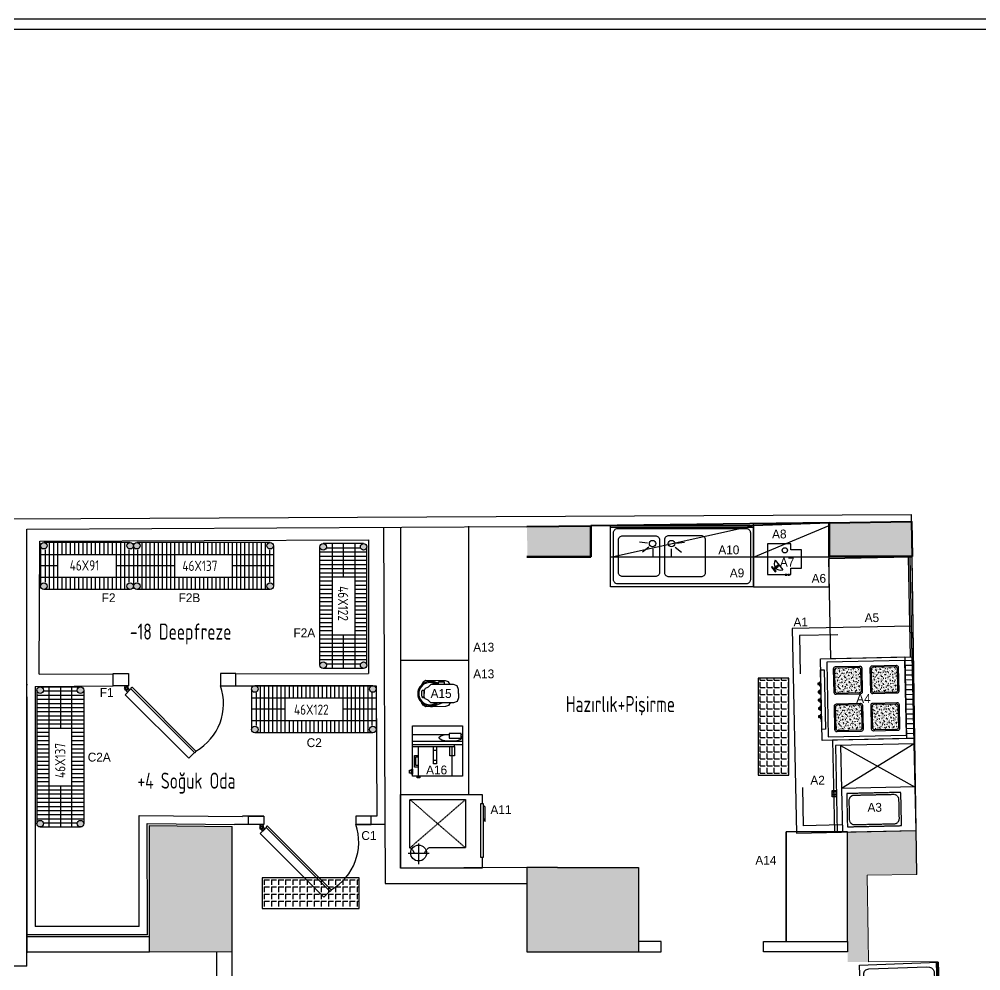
# Model space of a CAD drawing. Header units: millimetres. Extents: x 8884 to 18446, y 10737 to 16556.
# Drawn here: x 9659 to 10600, y 11651 to 12582 of the extents above; entities that cross this region are included whole.
import ezdxf

# ---------------------------------------------------------------- set-up
doc = ezdxf.new("R2010")
doc.units = ezdxf.units.MM
doc.linetypes.add('DASHED', pattern=[0.75, 0.5, -0.25])
doc.linetypes.add('DUZ', pattern=[0])
for name, color, linetype in [('001 Duvar', 7, 'Continuous'), ('CIHAZ', 2, 'Continuous'), ('S2000-002 Çizgi', 7, 'Continuous'), ('S2000-003 Kapı', 3, 'Continuous'), ('S2000-034 Soğuk Oda', 1, 'Continuous')]:
    doc.layers.add(name, color=color, linetype=linetype)
for name, color, linetype, lineweight in [('continious2', 253, 'Continuous', 25), ('Duvar', 1, 'Continuous', 15), ('guclendirme', 226, 'DUZ', 9), ('kolon', 212, 'Continuous', 50), ('Sel_Tezgah', 7, 'Continuous', 9), ('TRS-DVR-OZGN', 192, 'Continuous', 40), ('TRS-YAZI-MAHL', 20, 'Continuous', 13)]:
    doc.layers.add(name, color=color, linetype=linetype, lineweight=lineweight)
doc.styles.add('STYLE1', font='isocpeur.ttf', dxfattribs={"height": 0.2})
doc.styles.add('TAKSİM', font='GOTHIC.TTF', dxfattribs={"height": 20})
doc.styles.add('yazı_kck_50', font='isocpeur.ttf', dxfattribs={"width": 0.7, "height": 15})

# ---------------------------------------------------------------- blocks, each defined once
blk = doc.blocks.new('A$C734D7A9C')
at = {"layer": 'CIHAZ', "color": 1}
for p, q in [((14.73, 75.33), (14.73, 54.78)), ((24.09, 65.06), (3.98, 65.06))]:
    blk.add_line(p, q, dxfattribs=at)
at = {"layer": 'CIHAZ', "color": 5, "linetype": 'DASHED'}
for p, q in [((67.01, 73.52), (19.82, 19.15)), ((19.82, 73.52), (67.01, 19.15))]:
    blk.add_line(p, q, dxfattribs=at)
at = {"layer": 'CIHAZ', "color": 5}
for points in [[(63.2, 1.82), (10.36, 1.82), (10.36, 4.32), (63.2, 4.32)], [(61.2, 1.82), (48.6, 1.82), (45.6, 0), (59.6, 0)]]:
    blk.add_lwpolyline(points, close=True, dxfattribs=at)
at = {"layer": 'CIHAZ', "color": 1}
blk.add_circle((14.73, 65.06), 7.76, dxfattribs=at)
at = {"layer": 'S2000-002 Çizgi', "linetype": 'DASHED'}
for p, q in [((19.82, 73.52), (67.01, 73.52)), ((67.01, 73.52), (67.01, 19.15)), ((19.82, 19.15), (19.82, 54.92)), ((67.01, 19.15), (19.82, 19.15))]:
    blk.add_line(p, q, dxfattribs=at)
at = {"layer": 'S2000-002 Çizgi'}
blk.add_lwpolyline([(10.36, 2.81), (0, 2.81), (0, 82.81), (72, 82.81), (72, 2.81), (63.2, 2.81)], dxfattribs=at)
at = {"layer": 'S2000-002 Çizgi', "linetype": 'DASHED'}
for centre, radius, start, end in [((11.6, 78.09), 9.4, 291.20794, 330.95663), ((11, 49.89), 10.16, 29.6907, 66.77515)]:
    blk.add_arc(centre, radius, start, end, dxfattribs=at)
blk = doc.blocks.new('eee')
at = {"layer": 'S2000-002 Çizgi'}
h = blk.add_hatch(color=256, dxfattribs=at)
edge = h.paths.add_edge_path(flags=17)
edge.add_arc((10604.57, 11589.26), 8.5, 0, 360)
edge = h.paths.add_edge_path()
edge.add_arc((10604.57, 11589.26), 10, 0, 360)
edge = h.paths.add_edge_path(flags=16)
edge.add_arc((10608.82, 11589.26), 4.25, 180, 360)
for p, q in [((10642.73, 11639.6), (10640.73, 11639.6)), ((10640.73, 11639.6), (10640.73, 11529.68))]:
    blk.add_line(p, q)
blk.add_lwpolyline([(10642.73, 11639.6), (10642.73, 11529.68), (10565.73, 11529.68), (10565.73, 11639.6)], close=True, dxfattribs=at)
blk.add_lwpolyline([(10638.73, 11630.6), (10638.73, 11538.68, -0.340481), (10631.73, 11533.68), (10574.73, 11533.68, -0.414214), (10569.73, 11538.68), (10569.73, 11630.6, -0.414214), (10574.73, 11635.6), (10631.73, 11635.6, -0.340481)], format="xyb", close=True, dxfattribs=at)
for radius in [10, 8.5]:
    blk.add_circle((10604.57, 11589.26), radius, dxfattribs=at)
for centre, start, end in [((10600.32, 11589.26), 0, 180), ((10608.82, 11589.26), 180, 0)]:
    blk.add_arc(centre, 4.25, start, end, dxfattribs=at)
blk = doc.blocks.new('A$C73593CC2')
at = {"layer": 'S2000-002 Çizgi'}
for p, q in [((36.34, 42.76), (28.53, 43.87)), ((37.57, 38.95), (31.47, 33.94)), ((63.43, 38.95), (69.53, 33.94)), ((64.66, 42.76), (72.47, 43.87)), ((41.48, 37.29), (41.48, 29.4)), ((59.52, 37.29), (59.52, 29.4))]:
    blk.add_line(p, q, dxfattribs=at)
for points in [[(140, 58), (0, 58), (0, 60), (140, 60)], [(140, 0), (0, 0), (0, 60), (140, 60)]]:
    blk.add_lwpolyline(points, close=True, dxfattribs=at)
for points in [[(133, 3), (7, 3, -0.414214), (3, 7), (3, 53, -0.414214), (7, 57), (133, 57, -0.414214), (137, 53), (137, 7, -0.414214)], [(44, 10), (12, 10, -0.414214), (8, 14), (8, 46, -0.414214), (12, 50), (44, 50, -0.414214), (48, 46), (48, 14, -0.414214)], [(57, 10), (89, 10, 0.414214), (93, 14), (93, 46, 0.414214), (89, 50), (57, 50, 0.414214), (53, 46), (53, 14, 0.414214)]]:
    blk.add_lwpolyline(points, format="xyb", close=True, dxfattribs=at)
for centre in [(41.29, 42.26), (59.71, 42.26)]:
    blk.add_circle(centre, 3.19, dxfattribs=at)
blk = doc.blocks.new('A$C40CD3614')
at = {"layer": 'S2000-002 Çizgi'}
for points in [[(23, 24.65), (23, 30.65), (0, 30.65), (0, 0.65)], [(23, 6.65), (33.5, 6.65), (33.5, 24.65), (23, 24.65)], [(7.75, 14.58), (15.02, 5.28)], [(0, 0.65), (23, 0.65), (23, 6.65)], [(6.38, 6.55), (4.84, 8.5), (4.02, 7.84), (7.74, 3.14)], [(7.74, 3.14), (8.56, 3.79), (7.03, 5.73)]]:
    blk.add_lwpolyline(points, dxfattribs=at)
for points in [[(5.56, 5.9), (6.21, 5.08), (10.92, 8.8), (10.26, 9.62)], [(17.47, 0), (19.17, 0), (19.17, 0.65), (17.47, 0.65)], [(20.07, 0), (21.78, 0), (21.78, 0.65), (20.07, 0.65)]]:
    blk.add_lwpolyline(points, close=True, dxfattribs=at)
at = {"layer": 'S2000-002 Çizgi', "const_width": 0.321}
blk.add_lwpolyline([(9.18, 8.38, 1), (10.14, 8.38, 1)], format="xyb", close=True, dxfattribs=at)
at = {"layer": 'S2000-002 Çizgi'}
blk.add_circle((17.11, 24.27), 2.56, dxfattribs=at)
blk.add_arc((12.81, 11.05), 6.17, 145.08108, 291.56274, dxfattribs=at)
blk = doc.blocks.new('A$C00BB00F4')
at = {"layer": 'S2000-002 Çizgi'}
h = blk.add_hatch(dxfattribs=at)
h.set_pattern_fill('ANSI31', color=256, scale=1.5, angle=45, style=0)
h.set_pattern_definition([(90, (-4807.7595, -5227.5064), (-4.7625, 9e-16), [])])
h.paths.add_polyline_path([(0, 92.92), (0, 85.63), (80, 85.63), (80, 92.92)])
h = blk.add_hatch(dxfattribs=at)
h.set_pattern_fill('AR-CONC', color=256, scale=0.02, angle=45, style=0)
h.set_pattern_definition([(95, (-5282.1166, -5393.3305), (2.801893, 2.3510676), [0.381, -4.191]), (40, (-5282.1166, -5393.3305), (-3.2003578, 2.2035401), [0.3048, -3.3528]), (145.451, (-5281.883, -5393.1346), (-0.3984432, 4.5546047), [0.3238, -3.5618]), (91.1842, (-5282.835, -5392.612), (4.4282049, 3.2390683), [0.5715, -6.2865]), (141.6356, (-5282.466, -5392.342), (-0.141723, 6.8565286), [0.4857, -5.3427]), (36.184, (-5282.835, -5392.612), (-0.1417114, 6.8565277), [0.4572, -5.0292]), (66, (-5282.2962, -5392.4325), (3.590411, 0.6979054), [0.381, -4.191]), (11, (-5282.2962, -5392.4325), (-1.7307985, 3.4788239), [0.3048, -3.3528]), (116.4514, (-5281.997, -5392.3743), (1.8596008, 4.1767291), [0.3238, -3.5618]), (82.5, (-5282.1166, -5393.3305), (-1.15210938, 1.23946827), [0, -3.31216, 0, -3.4036, 0, -3.3655]), (52.5, (-5282.1166, -5393.3305), (-0.47179455, 2.36174), [0, -1.94056, 0, -3.23596, 0, -1.2827]), (12.5, (-5282.9176, -5394.1315), (1.99855726, 1.8365239), [0, -1.27, 0, -3.9624, 0, -5.2578]), (2.5, (-5283.2768, -5394.4907), (1.7352781, 2.45444786), [0, -1.651, 0, -2.63144, 0, -3.7338])])
h.paths.add_polyline_path([(9.21, 54.67, 0.414214), (11.21, 52.67), (32.36, 52.67, 0.414214), (34.36, 54.67), (34.36, 75.81, 0.414214), (32.36, 77.81), (11.21, 77.81, 0.414214), (9.21, 75.81)])
h = blk.add_hatch(dxfattribs=at)
h.set_pattern_fill('AR-CONC', color=256, scale=0.02, angle=45, style=0)
h.set_pattern_definition([(95, (-5245.688, -5393.3305), (2.801893, 2.3510676), [0.381, -4.191]), (40, (-5245.688, -5393.3305), (-3.2003578, 2.2035401), [0.3048, -3.3528]), (145.451, (-5245.4545, -5393.1346), (-0.3984432, 4.5546047), [0.3238, -3.5618]), (91.1842, (-5246.4064, -5392.612), (4.4282049, 3.2390683), [0.5715, -6.2865]), (141.6356, (-5246.0374, -5392.342), (-0.141723, 6.8565286), [0.4857, -5.3427]), (36.184, (-5246.4064, -5392.612), (-0.1417114, 6.8565277), [0.4572, -5.0292]), (66, (-5245.8676, -5392.4325), (3.590411, 0.6979054), [0.381, -4.191]), (11, (-5245.8676, -5392.4325), (-1.7307985, 3.4788239), [0.3048, -3.3528]), (116.4514, (-5245.5684, -5392.3743), (1.8596008, 4.1767291), [0.3238, -3.5618]), (82.5, (-5245.688, -5393.3305), (-1.15210938, 1.23946827), [0, -3.31216, 0, -3.4036, 0, -3.3655]), (52.5, (-5245.688, -5393.3305), (-0.47179455, 2.36174), [0, -1.94056, 0, -3.23596, 0, -1.2827]), (12.5, (-5246.489, -5394.1315), (1.99855726, 1.8365239), [0, -1.27, 0, -3.9624, 0, -5.2578]), (2.5, (-5246.8483, -5394.4907), (1.7352781, 2.45444786), [0, -1.651, 0, -2.63144, 0, -3.7338])])
h.paths.add_polyline_path([(45.64, 54.67, 0.414214), (47.64, 52.67), (68.79, 52.67, 0.414214), (70.79, 54.67), (70.79, 75.81, 0.414214), (68.79, 77.81), (47.64, 77.81, 0.414214), (45.64, 75.81)])
h = blk.add_hatch(dxfattribs=at)
h.set_pattern_fill('AR-CONC', color=256, scale=0.02, angle=45, style=0)
h.set_pattern_definition([(95, (-5282.1166, -5429.1367), (2.801893, 2.3510676), [0.381, -4.191]), (40, (-5282.1166, -5429.1367), (-3.2003578, 2.2035401), [0.3048, -3.3528]), (145.451, (-5281.883, -5428.9408), (-0.3984432, 4.5546047), [0.3238, -3.5618]), (91.1842, (-5282.835, -5428.4183), (4.4282049, 3.2390683), [0.5715, -6.2865]), (141.6356, (-5282.466, -5428.1484), (-0.141723, 6.8565286), [0.4857, -5.3427]), (36.184, (-5282.835, -5428.4183), (-0.1417114, 6.8565277), [0.4572, -5.0292]), (66, (-5282.2962, -5428.2387), (3.590411, 0.6979054), [0.381, -4.191]), (11, (-5282.2962, -5428.2387), (-1.7307985, 3.4788239), [0.3048, -3.3528]), (116.4514, (-5281.997, -5428.1806), (1.8596008, 4.1767291), [0.3238, -3.5618]), (82.5, (-5282.1166, -5429.1367), (-1.15210938, 1.23946827), [0, -3.31216, 0, -3.4036, 0, -3.3655]), (52.5, (-5282.1166, -5429.1367), (-0.47179455, 2.36174), [0, -1.94056, 0, -3.23596, 0, -1.2827]), (12.5, (-5282.9176, -5429.9378), (1.99855726, 1.8365239), [0, -1.27, 0, -3.9624, 0, -5.2578]), (2.5, (-5283.2768, -5430.297), (1.7352781, 2.45444786), [0, -1.651, 0, -2.63144, 0, -3.7338])])
h.paths.add_polyline_path([(9.21, 18.86, 0.414214), (11.21, 16.86), (32.36, 16.86, 0.414214), (34.36, 18.86), (34.36, 40, 0.414214), (32.36, 42), (11.21, 42, 0.414214), (9.21, 40)])
h = blk.add_hatch(dxfattribs=at)
h.set_pattern_fill('AR-CONC', color=256, scale=0.02, angle=45, style=0)
h.set_pattern_definition([(95, (-5245.688, -5429.1367), (2.801893, 2.3510676), [0.381, -4.191]), (40, (-5245.688, -5429.1367), (-3.2003578, 2.2035401), [0.3048, -3.3528]), (145.451, (-5245.4545, -5428.9408), (-0.3984432, 4.5546047), [0.3238, -3.5618]), (91.1842, (-5246.4064, -5428.4183), (4.4282049, 3.2390683), [0.5715, -6.2865]), (141.6356, (-5246.0374, -5428.1484), (-0.141723, 6.8565286), [0.4857, -5.3427]), (36.184, (-5246.4064, -5428.4183), (-0.1417114, 6.8565277), [0.4572, -5.0292]), (66, (-5245.8676, -5428.2387), (3.590411, 0.6979054), [0.381, -4.191]), (11, (-5245.8676, -5428.2387), (-1.7307985, 3.4788239), [0.3048, -3.3528]), (116.4514, (-5245.5684, -5428.1806), (1.8596008, 4.1767291), [0.3238, -3.5618]), (82.5, (-5245.688, -5429.1367), (-1.15210938, 1.23946827), [0, -3.31216, 0, -3.4036, 0, -3.3655]), (52.5, (-5245.688, -5429.1367), (-0.47179455, 2.36174), [0, -1.94056, 0, -3.23596, 0, -1.2827]), (12.5, (-5246.489, -5429.9378), (1.99855726, 1.8365239), [0, -1.27, 0, -3.9624, 0, -5.2578]), (2.5, (-5246.8483, -5430.297), (1.7352781, 2.45444786), [0, -1.651, 0, -2.63144, 0, -3.7338])])
h.paths.add_polyline_path([(45.64, 18.86, 0.414214), (47.64, 16.86), (68.79, 16.86, 0.414214), (70.79, 18.86), (70.79, 40, 0.414214), (68.79, 42), (47.64, 42, 0.414214), (45.64, 40)])
for points in [[(0, 92.92), (80, 92.92), (80, 2.92), (0, 2.92)], [(0, 85.63), (80, 85.63), (80, 2.92), (0, 2.92)], [(3.43, 9.04), (76.57, 9.04), (76.57, 85.63), (3.43, 85.63)], [(10.85, 6.34), (69.15, 6.34), (69.15, 2.92), (10.85, 2.92)], [(26.43, 2.92), (22.79, 2.92), (22.79, 1.46), (26.43, 1.46)], [(25.34, 1.46), (23.88, 1.46), (23.88, 0), (25.34, 0)], [(34.43, 2.92), (30.79, 2.92), (30.79, 1.46), (34.43, 1.46)], [(33.34, 1.46), (31.88, 1.46), (31.88, 0), (33.34, 0)], [(42.43, 2.92), (38.79, 2.92), (38.79, 1.46), (42.43, 1.46)], [(41.34, 1.46), (39.88, 1.46), (39.88, 0), (41.34, 0)], [(50.43, 2.92), (46.79, 2.92), (46.79, 1.46), (50.43, 1.46)], [(49.34, 1.46), (47.88, 1.46), (47.88, 0), (49.34, 0)], [(58.43, 2.92), (54.79, 2.92), (54.79, 1.46), (58.43, 1.46)], [(57.34, 1.46), (55.88, 1.46), (55.88, 0), (57.34, 0)]]:
    blk.add_lwpolyline(points, close=True, dxfattribs=at)
for points in [[(10.07, 78.95), (33.5, 78.95, -0.414214), (35.5, 76.95), (35.5, 53.52, -0.414214), (33.5, 51.52), (10.07, 51.52, -0.414214), (8.07, 53.52), (8.07, 76.95, -0.414214)], [(11.21, 77.81), (32.36, 77.81, -0.414214), (34.36, 75.81), (34.36, 54.67, -0.414214), (32.36, 52.67), (11.21, 52.67, -0.414214), (9.21, 54.67), (9.21, 75.81, -0.414214)], [(46.5, 78.95), (69.93, 78.95, -0.414214), (71.93, 76.95), (71.93, 53.52, -0.414214), (69.93, 51.52), (46.5, 51.52, -0.414214), (44.5, 53.52), (44.5, 76.95, -0.414214)], [(47.64, 77.81), (68.79, 77.81, -0.414214), (70.79, 75.81), (70.79, 54.67, -0.414214), (68.79, 52.67), (47.64, 52.67, -0.414214), (45.64, 54.67), (45.64, 75.81, -0.414214)], [(10.07, 43.15), (33.5, 43.15, -0.414214), (35.5, 41.15), (35.5, 17.72, -0.414214), (33.5, 15.72), (10.07, 15.72, -0.414214), (8.07, 17.72), (8.07, 41.15, -0.414214)], [(11.21, 42), (32.36, 42, -0.414214), (34.36, 40), (34.36, 18.86, -0.414214), (32.36, 16.86), (11.21, 16.86, -0.414214), (9.21, 18.86), (9.21, 40, -0.414214)], [(46.5, 43.15), (69.93, 43.15, -0.414214), (71.93, 41.15), (71.93, 17.72, -0.414214), (69.93, 15.72), (46.5, 15.72, -0.414214), (44.5, 17.72), (44.5, 41.15, -0.414214)], [(47.64, 42), (68.79, 42, -0.414214), (70.79, 40), (70.79, 18.86, -0.414214), (68.79, 16.86), (47.64, 16.86, -0.414214), (45.64, 18.86), (45.64, 40, -0.414214)]]:
    blk.add_lwpolyline(points, format="xyb", close=True, dxfattribs=at)
blk = doc.blocks.new('A$C6B106424')
at = {"layer": 'S2000-002 Çizgi'}
h = blk.add_hatch(dxfattribs=at)
h.set_pattern_fill('LINE', color=256, scale=0.5, angle=90, style=0)
h.set_pattern_definition([(90, (-1215.703, -3768.8105), (-1.5875, 1e-16), [])])
h.paths.add_polyline_path([(50.06, 4.26), (43.91, 4.26), (43.91, 0), (50.06, 0)])
for p, q in [((0, 9.26), (42.35, 81.36)), ((0, 81.36), (42.2, 9.26)), ((42.2, 81.36), (42.2, 9.26)), ((0, 9.26), (84.7, 9.26))]:
    blk.add_line(p, q, dxfattribs=at)
for points in [[(0, 4.26), (84.7, 4.26), (84.7, 81.36), (0, 81.36)], [(50.06, 0), (43.91, 0), (43.91, 4.26), (50.06, 4.26)]]:
    blk.add_lwpolyline(points, close=True, dxfattribs=at)
at = {"layer": 'S2000-002 Çizgi', "linetype": 'DASHED'}
blk.add_lwpolyline([(47.2, 67.26), (47.2, 14.26), (79.7, 14.26), (79.7, 67.26)], close=True, dxfattribs=at)
blk.add_lwpolyline([(49.2, 60.26), (49.2, 21.26, 0.414214), (54.2, 16.26), (72.7, 16.26, 0.414214), (77.7, 21.26), (77.7, 60.26, 0.414214), (72.7, 65.26), (54.2, 65.26, 0.414214)], format="xyb", close=True, dxfattribs=at)
blk = doc.blocks.new('A$C074C243F')
at = {"layer": 'S2000-002 Çizgi'}
for p, q in [((0, 51.99), (49, 51.99)), ((0, 2.99), (0, 51.99)), ((8.2, 50.55), (8.2, 51.99)), ((15, 2.99), (15, 51.99)), ((18, 2.99), (18, 51.99)), ((49, 51.99), (49, 2.99)), ((8.2, 2.99), (8.2, 38.76)), ((20, 44.05), (18, 44.05)), ((20, 2.99), (20, 44.05)), ((23.76, 23.65), (23.76, 26.53)), ((33.4, 23.65), (33.4, 26.53)), ((49, 2.99), (0, 2.99)), ((28.7, 4.79), (28.7, 8.79)), ((40.3, 4.79), (28.7, 4.79)), ((30.2, 6.29), (30.2, 8.79)), ((38.8, 6.29), (30.2, 6.29)), ((38.8, 8.79), (38.8, 6.29)), ((40.3, 8.79), (40.3, 4.79))]:
    blk.add_line(p, q, dxfattribs=at)
for points in [[(12.02, 38.76), (12.02, 50.55), (7.42, 50.55), (7.42, 38.76)], [(20, 39.42), (20, 44.05), (29.2, 44.05), (29.2, 39.42)], [(20, 8.79), (20, 41.36), (49, 41.36), (49, 8.79)], [(20, 23.65), (20, 26.53), (37.15, 26.53), (37.15, 23.65)], [(49, 7.57), (49, 10.01), (50.74, 10.01), (50.74, 7.57)], [(46.98, 2.99), (46.98, 2.06), (42.35, 2.06), (42.35, 2.99)], [(46.2, 2.06), (46.2, 0), (43.13, 0), (43.13, 2.06)]]:
    blk.add_lwpolyline(points, close=True, dxfattribs=at)
at = {"layer": 'S2000-002 Çizgi', "extrusion": (0, 0, -1)}
blk.add_ellipse((11.52, 40.17), major_axis=(0, -11.26), ratio=0.305663, start_param=2.742076, end_param=7.728163, dxfattribs=at)
blk = doc.blocks.new('A$C016F02F0')
at = {"layer": 'S2000-002 Çizgi', "ltscale": 0.6}
for points in [[(13.02, 39.91), (9.02, 39.91), (5.48, 38.45), (4.02, 34.91), (4.02, 31.71), (1.56, 29.98), (0.53, 27.16), (0.42, 22.51)], [(13.02, 39.91), (17.02, 39.91), (20.55, 38.45), (22.02, 34.91), (22.02, 31.71), (24.47, 29.98), (25.5, 27.16), (25.96, 7.98), (24.36, 5.3), (21.7, 3.81)], [(4.02, 31.71), (4.02, 12.83), (6.52, 10.33), (7.17, 8.88), (7.9, 7.12), (10.02, 6.38), (13.02, 6.38)], [(22.02, 31.71), (22.02, 12.83), (19.52, 10.33), (18.86, 8.88), (18.13, 7.12), (16.01, 6.38), (13.02, 6.38)], [(0.38, 21), (0.07, 7.98), (1.68, 5.3), (4.33, 3.81)], [(1.24, 12.58), (0.39, 12.58), (0.39, 14.61), (2.66, 20.43)], [(24.79, 12.58), (25.64, 12.58), (25.64, 14.61), (22.02, 23.93)]]:
    blk.add_lwpolyline(points, dxfattribs=at)
for points in [[(1.42, 21), (0, 21), (0, 22.51), (1.42, 22.51)], [(4.02, 20.43), (1.42, 20.43), (1.42, 25.78), (4.02, 25.78)], [(16.82, 5.37), (16.01, 5.37), (16.01, 5.58), (16.82, 5.58)], [(17.04, 4.74), (16.82, 4.74), (16.82, 6), (17.04, 6)]]:
    blk.add_lwpolyline(points, close=True, dxfattribs=at)
blk.add_lwpolyline([(16.01, 6.38), (10.02, 6.38), (10.02, 4.78, 0.414214), (11.02, 3.78), (15.01, 3.78, 0.414214), (16.01, 4.78)], format="xyb", close=True, dxfattribs=at)
for radius, start, end in [(11.8, 139.70386, 40.29614), (10.8, 146.44269, 33.55731)]:
    blk.add_arc((13.02, 11.8), radius, start, end, dxfattribs=at)
blk = doc.blocks.new('A$C022B2E79')
at = {"layer": 'S2000-003 Kapı', "linetype": 'ByBlock'}
for points in [[(1.8, 69.76, -0.39805), (1.94, 69.76), (5.23, 66.82), (2.97, 64.56), (0.03, 67.85, -0.39805), (0.03, 67.98)], [(2.87, 69.63, 0.617768), (3.45, 69.88), (3.51, 70.98), (0.31, 70.98), (0.37, 69.88, 0.617768), (0.94, 69.63, -0.364026)], [(0.55, 66.58), (0.37, 69.88, 0.617768), (0.94, 69.63, -0.364026), (2.87, 69.63, 0.617768), (3.45, 69.88), (3.26, 66.58, -0.39805), (3.16, 66.48), (0.65, 66.48, -0.39805)], [(68.52, 5.66, 0.491935), (69.93, 7.07), (7.71, 69.3, 0.499706), (6.29, 67.88)]]:
    blk.add_lwpolyline(points, format="xyb", close=True, dxfattribs=at)
blk.add_lwpolyline([(62.86, 0), (68.52, 5.66), (6.29, 67.88), (0.63, 62.23), (62.86, 0)], dxfattribs=at)
blk.add_circle((1.91, 67.88), 1, dxfattribs=at)
blk.add_circle((1.91, 67.88), 1, dxfattribs=at)
blk.add_arc((43.52, 53.51), 53.42, 299.62588, 19.08979, dxfattribs=at)
blk = doc.blocks.new('120')
at = {"layer": 'S2000-034 Soğuk Oda'}
for points in [[(9265.27, 11599.5), (9280.27, 11599.5), (9280.27, 11591.5), (9265.27, 11591.5)], [(9385.27, 11599.5), (9370.27, 11599.5), (9370.27, 11591.5), (9385.27, 11591.5)]]:
    blk.add_lwpolyline(points, close=True, dxfattribs=at)
at = {"layer": '001 Duvar'}
blk.add_blockref('A$C022B2E79', (9276.27, 11520.52), dxfattribs=at)

msp = doc.modelspace()

# ---------------------------------------------------------------- hatches: boundary and pattern name
msp.add_hatch(color=226).paths.add_polyline_path([(10156.47, 12073.4), (10218.69, 12073.71), (10218.69, 12086.17), (10156.31, 12085.4)])
at = {"lineweight": -2}
h = msp.add_hatch(color=256, dxfattribs=at)
h.paths.add_polyline_path([(9680.21, 12066.67, 1), (9686.61, 12066.67, 1)])
h.paths.add_polyline_path([(9680.21, 12027.07, 1), (9686.61, 12027.07, 1)])
h = msp.add_hatch(color=256, dxfattribs=at)
h.paths.add_polyline_path([(9771.21, 12066.67, 1), (9764.81, 12066.67, 1)])
h.paths.add_polyline_path([(9764.81, 12027.07, 1), (9771.21, 12027.07, 1)])
h = msp.add_hatch(color=256, dxfattribs=at)
h.paths.add_polyline_path([(9771.21, 12066.67, 1), (9777.61, 12066.67, 1)])
h.paths.add_polyline_path([(9777.61, 12027.07, 1), (9771.21, 12027.07, 1)])
h = msp.add_hatch(color=256, dxfattribs=at)
h.paths.add_polyline_path([(9908.21, 12066.67, 1), (9901.81, 12066.67, 1)])
h.paths.add_polyline_path([(9901.81, 12027.07, 1), (9908.21, 12027.07, 1)])
h = msp.add_hatch(color=256, dxfattribs=at)
h.paths.add_polyline_path([(9996.47, 12062.3, 1), (9996.47, 12068.7, 1)])
h.paths.add_polyline_path([(9956.87, 12068.7, 1), (9956.87, 12062.3, 1)])
h = msp.add_hatch(color=256, dxfattribs=at)
h.paths.add_polyline_path([(9996.47, 11953.1, 1), (9996.47, 11946.7, 1)])
h.paths.add_polyline_path([(9956.87, 11946.7, 1), (9956.87, 11953.1, 1)])
h = msp.add_hatch()
h.set_pattern_fill('ANGLE', color=256, angle=360)
h.set_pattern_definition([(360, (8086.2826, 6130.478), (-1e-14, 6.985), [5.08, -1.905]), (90, (8086.2826, 6130.478), (-6.985, -1e-14), [5.08, -1.905])])
h.paths.add_polyline_path([(10382.58, 11842.15), (10412.58, 11842.15), (10412.58, 11937.15), (10382.58, 11937.15)])
h = msp.add_hatch(color=256, dxfattribs=at)
h.paths.add_polyline_path([(9679.85, 11928.58, 1), (9679.85, 11922.18, 1)])
h.paths.add_polyline_path([(9719.45, 11922.18, 1), (9719.45, 11928.58, 1)])
h = msp.add_hatch(color=256, dxfattribs=at)
h.paths.add_polyline_path([(9893.1, 11926.51, 1), (9886.7, 11926.51, 1)])
h.paths.add_polyline_path([(9886.7, 11886.91, 1), (9893.1, 11886.91, 1)])
h = msp.add_hatch(color=256, dxfattribs=at)
h.paths.add_polyline_path([(10002.3, 11926.51, 1), (10008.7, 11926.51, 1)])
h.paths.add_polyline_path([(10008.7, 11886.91, 1), (10002.3, 11886.91, 1)])
h = msp.add_hatch(color=256, dxfattribs=at)
h.paths.add_polyline_path([(9679.84, 11797.98, 1), (9679.84, 11791.58, 1)])
h.paths.add_polyline_path([(9719.44, 11791.58, 1), (9719.44, 11797.98, 1)])
h = msp.add_hatch()
h.set_pattern_fill('ANGLE', color=256, angle=270)
h.set_pattern_definition([(270, (4185.425, 14037.935), (6.985, -2e-09), [5.08, -1.905]), (360, (4185.425, 14037.935), (2e-09, 6.985), [5.08, -1.905])])
h.paths.add_polyline_path([(9897.1, 11741.64), (9897.1, 11711.64), (9992.1, 11711.64), (9992.1, 11741.64)])
at = {"layer": 'guclendirme'}
for points in [[(10156.31, 12085.4), (10156.69, 12056.23), (10218.69, 12055.92), (10218.69, 12086.17)], [(10451.95, 12089.14), (10451.95, 12056.15), (10533.15, 12056.15), (10532.65, 12090.32)], [(10537.13, 11784.06), (10537.07, 11788.17), (10469.99, 11786.71), (10470.13, 11669.61), (10470.13, 11659.61), (10490.44, 11659.61), (10490.1, 11683.16), (10489.2, 11744.49), (10537.69, 11745.2)]]:
    msp.add_hatch(color=226, dxfattribs=at).paths.add_polyline_path(points)
h = msp.add_hatch(color=226, dxfattribs=at)
h.paths.add_polyline_path([(10265.46, 11752.03), (10186.07, 11752.03), (10156.31, 11752.03), (10156.31, 11669.39), (10186.07, 11669.39), (10265.46, 11669.39)])
h.paths.add_polyline_path([(9867.36, 11792.03), (9786.74, 11792.82), (9786.92, 11669.18), (9867.36, 11669.39)])

# ---------------------------------------------------------------- linework, layer by layer
for p, q in [((9651.92, 12092.89, 33.18), (10532.65, 12097.21, 33.18)), ((10537.69, 11745.2, 33.18), (10532.65, 12097.21, 33.18)), ((10532.65, 12090.16, 33.18), (10532.65, 12097.21, 33.18)), ((9666.92, 12083, 33.18), (10156.31, 12085.4, 33.18)), ((9666.92, 11655.42, 33.18), (9666.92, 12083, 33.18)), ((9666.92, 11919, 33.18), (9666.92, 12083, 33.18)), ((10015.87, 12084.37, 33.18), (10017.57, 11736.37, 33.18)), ((10032.5, 12084.8, 33.18), (10032.5, 11751.37, 33.18)), ((10087.72, 12084.72, 33.18), (10087.72, 12084.77, 33.18)), ((10099.13, 12085.71, 33.18), (10099.13, 11823.3, 33.18)), ((10144.31, 12085.4, 33.18), (10144.31, 12085.34, 33.18)), ((10237.95, 12055.44, 33.18), (10377.95, 12086.44, 33.18)), ((10377.95, 12026.44, 33.18), (10377.95, 12088.29, 33.18)), ((10377.95, 12055.44, 33.18), (10451.95, 12086.44, 33.18)), ((9680.21, 12066.66, 33.18), (9680.21, 12027.07, 33.18)), ((9768.01, 12069.87, 33.18), (9683.41, 12069.87, 33.18)), ((9771.21, 12066.66, 33.18), (9771.21, 12027.07, 33.18)), ((9771.21, 12066.66, 33.18), (9771.21, 12027.07, 33.18)), ((9905.01, 12069.87, 33.18), (9774.41, 12069.87, 33.18)), ((9908.21, 12066.66, 33.18), (9908.21, 12027.07, 33.18)), ((9953.67, 11949.9, 33.18), (9953.67, 12065.5, 33.18)), ((9996.47, 12068.7, 33.18), (9956.87, 12068.7, 33.18)), ((9999.67, 11949.9, 33.18), (9999.67, 12065.5, 33.18)), ((10529.26, 12055.59, 33.18), (10531.22, 11958.09, 33.18)), ((9768.01, 12023.87, 33.18), (9683.41, 12023.87, 33.18)), ((9905.01, 12023.87, 33.18), (9774.41, 12023.87, 33.18)), ((10099.13, 11954.5, 33.18), (10032.5, 11954.5, 33.18)), ((9996.47, 11946.7, 33.18), (9956.87, 11946.7, 33.18)), ((9666.96, 11931, 33.18), (9667.47, 11931.01, 33.18)), ((9676.65, 11925.38, 33.18), (9676.65, 11794.78, 33.18)), ((9679.86, 11928.58, 33.18), (9719.45, 11928.58, 33.18)), ((9722.65, 11925.38, 33.18), (9722.65, 11794.78, 33.18)), ((9886.7, 11926.51, 33.18), (9886.7, 11886.91, 33.18)), ((10005.5, 11929.71, 33.18), (9889.9, 11929.71, 33.18)), ((10008.7, 11926.51, 33.18), (10008.7, 11886.91, 33.18)), ((9666.92, 11919, 33.18), (9666.92, 11668.41, 33.18)), ((10005.5, 11883.71, 33.18), (9889.9, 11883.71, 33.18)), ((9679.85, 11791.58, 33.18), (9719.44, 11791.58, 33.18)), ((9786.74, 11792.82, 33.18), (9867.92, 11792.02, 33.18)), ((9786.92, 11669.18, 33.18), (9786.74, 11792.82, 33.18)), ((9867.92, 11632.48, 33.18), (9867.92, 11792.02, 33.18)), ((10409.99, 11679.39, 33.18), (10409.99, 11786.71, 33.18)), ((10156.31, 11752.03, 33.18), (10032.5, 11751.37, 33.18)), ((10017.57, 11736.37, 33.18), (10156.31, 11736.37, 33.18)), ((9666.92, 11669.18, 33.18), (9666.92, 11684.18, 33.18)), ((9786.92, 11684.18, 33.18), (9666.92, 11684.18, 33.18)), ((10287.73, 11679.39, 33.18), (10265.46, 11679.39, 33.18)), ((10287.73, 11669.39, 33.18), (10287.73, 11679.39, 33.18)), ((10387.73, 11679.39, 33.18), (10470.13, 11679.39, 33.18)), ((10387.73, 11669.39, 33.18), (10387.73, 11679.39, 33.18)), ((10470.13, 11679.39, 33.18), (10470.13, 11669.39, 33.18)), ((9786.92, 11669.18, 33.18), (9666.92, 11669.18, 33.18)), ((9867.92, 11669.39, 33.18), (9786.92, 11669.18, 33.18)), ((9852.92, 11632.48, 33.18), (9852.82, 11669.35, 33.18)), ((9852.92, 11669.39, 33.18), (9852.92, 11669.35, 33.18)), ((10265.46, 11669.39, 33.18), (10287.73, 11669.39, 33.18)), ((10470.13, 11669.39, 33.18), (10387.73, 11669.39, 33.18)), ((9666.92, 11655.42, 33.18), (9533.98, 11655.42, 33.18))]:
    msp.add_line(p, q)
for points in [[(8883.78, 10737.36), (11834.44, 10737.36), (11834.44, 12581.69), (8883.78, 12581.69)], [(8893.78, 10747.36), (11824.44, 10747.36), (11824.44, 12571.69), (8893.78, 12571.69)]]:
    msp.add_lwpolyline(points, close=True)
at = {"elevation": 33.18}
for points in [[(10377.95, 12055.44), (10237.95, 12055.44), (10237.95, 12086.44), (10377.95, 12086.44)], [(10377.95, 12026.44), (10451.95, 12026.44), (10451.95, 12089.14), (10377.95, 12086.44)], [(10377.95, 12086.44), (10451.95, 12089.14), (10451.95, 12055.44), (10377.95, 12055.44)], [(10453.24, 11956.39), (10533.22, 11958.13), (10531.26, 12055.59), (10451.28, 12053.85)], [(10420.11, 11785.63), (10537.08, 11788.17), (10532.73, 11988.13), (10415.76, 11985.58)], [(10412.58, 11937.15), (10382.58, 11937.15), (10382.58, 11842.15), (10412.58, 11842.15)], [(10457.1, 11786.43), (10537.08, 11788.17), (10535.12, 11878.15), (10455.14, 11876.41)], [(10409.99, 11679.39), (10470.13, 11679.39), (10469.99, 11786.71), (10409.99, 11786.71)], [(9992.1, 11711.64), (9992.1, 11741.64), (9897.1, 11741.64), (9897.1, 11711.64)]]:
    msp.add_lwpolyline(points, close=True, dxfattribs=at)
for points in [[(10451.95, 12089.14), (10532.65, 12090.32), (10533.15, 12056.15), (10451.95, 12056.15), (10451.95, 12089.14)], [(10460.4, 11979.55), (10422.91, 11978.74), (10423.72, 11941.25)], [(9666.92, 11684.39), (9666.92, 11941)], [(10464.44, 11793.59), (10426.95, 11792.78), (10426.14, 11830.27)], [(10186.07, 11752.03), (10156.31, 11752.03), (10156.31, 11669.39), (10265.46, 11669.39)], [(10186.07, 11752.03), (10265.46, 11752.03), (10265.46, 11669.39)]]:
    msp.add_lwpolyline(points, dxfattribs=at)
for centre in [(9683.41, 12066.67, 33.18), (9768.01, 12066.67, 33.18), (9774.41, 12066.67, 33.18), (9905.01, 12066.67, 33.18), (9956.87, 12065.5, 33.18), (9996.47, 12065.5, 33.18), (9683.41, 12027.07, 33.18), (9768.01, 12027.07, 33.18), (9774.41, 12027.07, 33.18), (9905.01, 12027.07, 33.18), (9956.87, 11949.9, 33.18), (9996.47, 11949.9, 33.18), (9679.85, 11925.38, 33.18), (9719.45, 11925.38, 33.18), (9889.9, 11926.51, 33.18), (10005.5, 11926.51, 33.18), (9889.9, 11886.91, 33.18), (10005.5, 11886.91, 33.18), (9679.85, 11794.78, 33.18), (9719.44, 11794.78, 33.18)]:
    msp.add_circle(centre, 3.2)
at = {"layer": 'continious2'}
for p, q in [((9688.77, 12069.87, 33.18), (9688.77, 12023.87, 33.18)), ((9692.87, 12069.87, 33.18), (9692.87, 12023.87, 33.18)), ((9696.97, 12069.87, 33.18), (9696.97, 12023.87, 33.18)), ((9701.07, 12069.87, 33.18), (9701.07, 12057.95, 33.18)), ((9705.17, 12069.87, 33.18), (9705.17, 12057.95, 33.18)), ((9709.27, 12069.87, 33.18), (9709.27, 12057.95, 33.18)), ((9713.37, 12069.87, 33.18), (9713.37, 12057.95, 33.18)), ((9717.47, 12069.87, 33.18), (9717.47, 12057.95, 33.18)), ((9721.57, 12069.87, 33.18), (9721.57, 12057.95, 33.18)), ((9725.67, 12069.87, 33.18), (9725.67, 12057.95, 33.18)), ((9729.77, 12069.87, 33.18), (9729.77, 12057.95, 33.18)), ((9733.87, 12069.87, 33.18), (9733.87, 12057.95, 33.18)), ((9737.97, 12069.87, 33.18), (9737.97, 12057.95, 33.18)), ((9742.07, 12069.87, 33.18), (9742.07, 12057.95, 33.18)), ((9746.17, 12069.87, 33.18), (9746.17, 12057.95, 33.18)), ((9750.27, 12069.87, 33.18), (9750.27, 12057.95, 33.18)), ((9754.37, 12069.87, 33.18), (9754.37, 12023.87, 33.18)), ((9758.47, 12069.87, 33.18), (9758.47, 12023.87, 33.18)), ((9762.57, 12069.87, 33.18), (9762.57, 12023.87, 33.18)), ((9779.26, 12069.87, 33.18), (9779.26, 12023.87, 33.18)), ((9783.29, 12069.87, 33.18), (9783.29, 12023.87, 33.18)), ((9787.32, 12069.87, 33.18), (9787.32, 12023.87, 33.18)), ((9791.35, 12069.87, 33.18), (9791.35, 12023.87, 33.18)), ((9795.38, 12069.87, 33.18), (9795.38, 12023.87, 33.18)), ((9799.41, 12069.87, 33.18), (9799.41, 12023.87, 33.18)), ((9803.44, 12069.87, 33.18), (9803.44, 12023.87, 33.18)), ((9807.47, 12069.87, 33.18), (9807.47, 12023.87, 33.18)), ((9811.5, 12069.87, 33.18), (9811.5, 12023.87, 33.18)), ((9815.53, 12069.87, 33.18), (9815.53, 12057.95, 33.18)), ((9819.56, 12069.87, 33.18), (9819.56, 12057.95, 33.18)), ((9823.59, 12069.87, 33.18), (9823.59, 12057.95, 33.18)), ((9827.62, 12069.87, 33.18), (9827.62, 12057.95, 33.18)), ((9831.65, 12069.87, 33.18), (9831.65, 12057.95, 33.18)), ((9835.68, 12069.87, 33.18), (9835.68, 12057.95, 33.18)), ((9839.71, 12069.87, 33.18), (9839.71, 12057.95, 33.18)), ((9843.74, 12069.87, 33.18), (9843.74, 12057.95, 33.18)), ((9847.77, 12069.87, 33.18), (9847.77, 12057.95, 33.18)), ((9851.8, 12069.87, 33.18), (9851.8, 12057.95, 33.18)), ((9855.83, 12069.87, 33.18), (9855.83, 12057.95, 33.18)), ((9859.86, 12069.87, 33.18), (9859.86, 12057.95, 33.18)), ((9863.89, 12069.87, 33.18), (9863.89, 12057.95, 33.18)), ((9867.92, 12069.87, 33.18), (9867.92, 12023.87, 33.18)), ((9871.95, 12069.87, 33.18), (9871.95, 12023.87, 33.18)), ((9875.98, 12069.87, 33.18), (9875.98, 12023.87, 33.18)), ((9880.01, 12069.87, 33.18), (9880.01, 12023.87, 33.18)), ((9884.04, 12069.87, 33.18), (9884.04, 12023.87, 33.18)), ((9888.07, 12069.87, 33.18), (9888.07, 12023.87, 33.18)), ((9892.1, 12069.87, 33.18), (9892.1, 12023.87, 33.18)), ((9896.13, 12069.87, 33.18), (9896.13, 12023.87, 33.18)), ((9900.16, 12069.87, 33.18), (9900.16, 12023.87, 33.18)), ((9992.58, 12064.27, 33.18), (9960.77, 12064.27, 33.18)), ((9965.59, 12068.7, 33.18), (9965.59, 11946.7, 33.18)), ((9976.67, 12035.92, 33.18), (9976.67, 12068.7, 33.18)), ((9987.75, 12068.7, 33.18), (9987.75, 11946.7, 33.18)), ((9680.21, 12057.95, 33.18), (9771.21, 12057.95, 33.18)), ((9684.64, 12062.78, 33.18), (9684.64, 12030.96, 33.18)), ((9766.79, 12062.78, 33.18), (9766.79, 12030.96, 33.18)), ((9771.21, 12057.95, 33.18), (9908.21, 12057.95, 33.18)), ((9775.23, 12062.77, 33.18), (9775.23, 12030.96, 33.18)), ((9904.19, 12062.77, 33.18), (9904.19, 12030.96, 33.18)), ((9999.67, 12060.22, 33.18), (9953.67, 12060.22, 33.18)), ((9999.67, 12056.17, 33.18), (9953.67, 12056.17, 33.18)), ((9696.97, 12046.86, 33.18), (9680.21, 12046.86, 33.18)), ((9771.21, 12046.86, 33.18), (9754.37, 12046.86, 33.18)), ((9811.5, 12046.86, 33.18), (9771.21, 12046.86, 33.18)), ((9908.21, 12046.86, 33.18), (9867.92, 12046.86, 33.18)), ((9999.67, 12052.12, 33.18), (9953.67, 12052.12, 33.18)), ((9999.67, 12048.07, 33.18), (9953.67, 12048.07, 33.18)), ((9680.21, 12035.78, 33.18), (9771.21, 12035.78, 33.18)), ((9701.07, 12035.78, 33.18), (9701.07, 12023.87, 33.18)), ((9705.17, 12035.78, 33.18), (9705.17, 12023.87, 33.18)), ((9709.27, 12035.78, 33.18), (9709.27, 12023.87, 33.18)), ((9713.37, 12035.78, 33.18), (9713.37, 12023.87, 33.18)), ((9717.47, 12035.78, 33.18), (9717.47, 12023.87, 33.18)), ((9721.57, 12035.78, 33.18), (9721.57, 12023.87, 33.18)), ((9725.67, 12035.78, 33.18), (9725.67, 12023.87, 33.18)), ((9729.77, 12035.78, 33.18), (9729.77, 12023.87, 33.18)), ((9733.87, 12035.78, 33.18), (9733.87, 12023.87, 33.18)), ((9737.97, 12035.78, 33.18), (9737.97, 12023.87, 33.18)), ((9742.07, 12035.78, 33.18), (9742.07, 12023.87, 33.18)), ((9746.17, 12035.78, 33.18), (9746.17, 12023.87, 33.18)), ((9750.27, 12035.78, 33.18), (9750.27, 12023.87, 33.18)), ((9771.21, 12035.78, 33.18), (9908.21, 12035.78, 33.18)), ((9815.53, 12035.78, 33.18), (9815.53, 12023.87, 33.18)), ((9819.56, 12035.78, 33.18), (9819.56, 12023.87, 33.18)), ((9823.59, 12035.78, 33.18), (9823.59, 12023.87, 33.18)), ((9827.62, 12035.78, 33.18), (9827.62, 12023.87, 33.18)), ((9831.65, 12035.78, 33.18), (9831.65, 12023.87, 33.18)), ((9835.68, 12035.78, 33.18), (9835.68, 12023.87, 33.18)), ((9839.71, 12035.78, 33.18), (9839.71, 12023.87, 33.18)), ((9843.74, 12035.78, 33.18), (9843.74, 12023.87, 33.18)), ((9847.77, 12035.78, 33.18), (9847.77, 12023.87, 33.18)), ((9851.8, 12035.78, 33.18), (9851.8, 12023.87, 33.18)), ((9855.83, 12035.78, 33.18), (9855.83, 12023.87, 33.18)), ((9859.86, 12035.78, 33.18), (9859.86, 12023.87, 33.18)), ((9863.89, 12035.78, 33.18), (9863.89, 12023.87, 33.18)), ((9999.67, 12044.02, 33.18), (9953.67, 12044.02, 33.18)), ((9999.67, 12039.97, 33.18), (9953.67, 12039.97, 33.18)), ((9999.67, 12035.92, 33.18), (9953.67, 12035.92, 33.18)), ((9965.59, 12031.87, 33.18), (9953.67, 12031.87, 33.18)), ((9965.59, 12027.82, 33.18), (9953.67, 12027.82, 33.18)), ((9999.67, 12031.87, 33.18), (9987.75, 12031.87, 33.18)), ((9999.67, 12027.82, 33.18), (9987.75, 12027.82, 33.18)), ((9965.59, 12023.77, 33.18), (9953.67, 12023.77, 33.18)), ((9965.59, 12019.72, 33.18), (9953.67, 12019.72, 33.18)), ((9999.67, 12023.77, 33.18), (9987.75, 12023.77, 33.18)), ((9999.67, 12019.72, 33.18), (9987.75, 12019.72, 33.18)), ((9965.59, 12015.67, 33.18), (9953.67, 12015.67, 33.18)), ((9965.59, 12011.62, 33.18), (9953.67, 12011.62, 33.18)), ((9965.59, 12007.57, 33.18), (9953.67, 12007.57, 33.18)), ((9999.67, 12015.67, 33.18), (9987.75, 12015.67, 33.18)), ((9999.67, 12011.62, 33.18), (9987.75, 12011.62, 33.18)), ((9999.67, 12007.57, 33.18), (9987.75, 12007.57, 33.18)), ((9965.59, 12003.52, 33.18), (9953.67, 12003.52, 33.18)), ((9965.59, 11999.47, 33.18), (9953.67, 11999.47, 33.18)), ((9999.67, 12003.52, 33.18), (9987.75, 12003.52, 33.18)), ((9999.67, 11999.47, 33.18), (9987.75, 11999.47, 33.18)), ((9965.59, 11995.42, 33.18), (9953.67, 11995.42, 33.18)), ((9965.59, 11991.37, 33.18), (9953.67, 11991.37, 33.18)), ((9999.67, 11995.42, 33.18), (9987.75, 11995.42, 33.18)), ((9999.67, 11991.37, 33.18), (9987.75, 11991.37, 33.18)), ((9965.59, 11987.32, 33.18), (9953.67, 11987.32, 33.18)), ((9965.59, 11983.27, 33.18), (9953.67, 11983.27, 33.18)), ((9999.67, 11979.22, 33.18), (9953.67, 11979.22, 33.18)), ((9976.67, 11946.7, 33.18), (9976.67, 11979.22, 33.18)), ((9999.67, 11987.32, 33.18), (9987.75, 11987.32, 33.18)), ((9999.67, 11983.27, 33.18), (9987.75, 11983.27, 33.18)), ((9999.67, 11975.17, 33.18), (9953.67, 11975.17, 33.18)), ((9999.67, 11971.12, 33.18), (9953.67, 11971.12, 33.18)), ((9999.67, 11967.07, 33.18), (9953.67, 11967.07, 33.18)), ((9999.67, 11963.02, 33.18), (9953.67, 11963.02, 33.18)), ((9999.67, 11958.97, 33.18), (9953.67, 11958.97, 33.18)), ((9999.67, 11954.92, 33.18), (9953.67, 11954.92, 33.18)), ((9992.58, 11950.87, 33.18), (9960.77, 11950.87, 33.18)), ((9683.74, 11924.56, 33.18), (9715.56, 11924.56, 33.18)), ((9688.57, 11791.58, 33.18), (9688.57, 11928.58, 33.18)), ((9699.65, 11928.58, 33.18), (9699.65, 11888.29, 33.18)), ((9710.74, 11791.58, 33.18), (9710.74, 11928.58, 33.18)), ((9891.13, 11922.62, 33.18), (9891.13, 11890.8, 33.18)), ((9895.18, 11929.71, 33.18), (9895.18, 11883.71, 33.18)), ((9899.23, 11929.71, 33.18), (9899.23, 11883.71, 33.18)), ((9903.28, 11929.71, 33.18), (9903.28, 11883.71, 33.18)), ((9907.33, 11929.71, 33.18), (9907.33, 11883.71, 33.18)), ((9911.38, 11929.71, 33.18), (9911.38, 11883.71, 33.18)), ((9915.43, 11929.71, 33.18), (9915.43, 11883.71, 33.18)), ((9919.48, 11929.71, 33.18), (9919.48, 11883.71, 33.18)), ((9923.53, 11929.71, 33.18), (9923.53, 11917.79, 33.18)), ((9927.58, 11929.71, 33.18), (9927.58, 11917.79, 33.18)), ((9931.63, 11929.71, 33.18), (9931.63, 11917.79, 33.18)), ((9935.68, 11929.71, 33.18), (9935.68, 11917.79, 33.18)), ((9939.73, 11929.71, 33.18), (9939.73, 11917.79, 33.18)), ((9943.78, 11929.71, 33.18), (9943.78, 11917.79, 33.18)), ((9947.83, 11929.71, 33.18), (9947.83, 11917.79, 33.18)), ((9951.88, 11929.71, 33.18), (9951.88, 11917.79, 33.18)), ((9955.93, 11929.71, 33.18), (9955.93, 11917.79, 33.18)), ((9959.98, 11929.71, 33.18), (9959.98, 11917.79, 33.18)), ((9964.03, 11929.71, 33.18), (9964.03, 11917.79, 33.18)), ((9968.08, 11929.71, 33.18), (9968.08, 11917.79, 33.18)), ((9972.13, 11929.71, 33.18), (9972.13, 11917.79, 33.18)), ((9976.18, 11929.71, 33.18), (9976.18, 11883.71, 33.18)), ((9980.23, 11929.71, 33.18), (9980.23, 11883.71, 33.18)), ((9984.28, 11929.71, 33.18), (9984.28, 11883.71, 33.18)), ((9988.33, 11929.71, 33.18), (9988.33, 11883.71, 33.18)), ((9992.38, 11929.71, 33.18), (9992.38, 11883.71, 33.18)), ((9996.43, 11929.71, 33.18), (9996.43, 11883.71, 33.18)), ((10000.48, 11929.71, 33.18), (10000.48, 11883.71, 33.18)), ((10004.53, 11922.62, 33.18), (10004.53, 11890.8, 33.18)), ((9676.65, 11920.53, 33.18), (9722.65, 11920.53, 33.18)), ((9676.65, 11916.5, 33.18), (9722.65, 11916.5, 33.18)), ((9886.7, 11917.79, 33.18), (10008.7, 11917.79, 33.18)), ((9676.65, 11912.47, 33.18), (9722.65, 11912.47, 33.18)), ((9676.65, 11908.44, 33.18), (9722.65, 11908.44, 33.18)), ((9676.65, 11904.41, 33.18), (9722.65, 11904.41, 33.18)), ((9919.48, 11906.71, 33.18), (9886.7, 11906.71, 33.18)), ((10008.7, 11906.71, 33.18), (9976.18, 11906.71, 33.18)), ((9676.65, 11900.38, 33.18), (9722.65, 11900.38, 33.18)), ((9676.65, 11896.35, 33.18), (9722.65, 11896.35, 33.18)), ((9886.7, 11895.63, 33.18), (10008.7, 11895.63, 33.18)), ((9923.53, 11895.63, 33.18), (9923.53, 11883.71, 33.18)), ((9927.58, 11895.63, 33.18), (9927.58, 11883.71, 33.18)), ((9931.63, 11895.63, 33.18), (9931.63, 11883.71, 33.18)), ((9935.68, 11895.63, 33.18), (9935.68, 11883.71, 33.18)), ((9939.73, 11895.63, 33.18), (9939.73, 11883.71, 33.18)), ((9943.78, 11895.63, 33.18), (9943.78, 11883.71, 33.18)), ((9947.83, 11895.63, 33.18), (9947.83, 11883.71, 33.18)), ((9951.88, 11895.63, 33.18), (9951.88, 11883.71, 33.18)), ((9955.93, 11895.63, 33.18), (9955.93, 11883.71, 33.18)), ((9959.98, 11895.63, 33.18), (9959.98, 11883.71, 33.18)), ((9964.03, 11895.63, 33.18), (9964.03, 11883.71, 33.18)), ((9968.08, 11895.63, 33.18), (9968.08, 11883.71, 33.18)), ((9972.13, 11895.63, 33.18), (9972.13, 11883.71, 33.18)), ((9676.65, 11892.32, 33.18), (9722.65, 11892.32, 33.18)), ((9676.65, 11888.29, 33.18), (9722.65, 11888.29, 33.18)), ((9676.65, 11884.26, 33.18), (9688.57, 11884.26, 33.18)), ((9676.65, 11880.23, 33.18), (9688.57, 11880.23, 33.18)), ((9676.65, 11876.2, 33.18), (9688.57, 11876.2, 33.18)), ((9710.74, 11884.26, 33.18), (9722.65, 11884.26, 33.18)), ((9710.74, 11880.23, 33.18), (9722.65, 11880.23, 33.18)), ((9710.74, 11876.2, 33.18), (9722.65, 11876.2, 33.18)), ((9676.65, 11872.17, 33.18), (9688.57, 11872.17, 33.18)), ((9676.65, 11868.14, 33.18), (9688.57, 11868.14, 33.18)), ((9710.74, 11872.17, 33.18), (9722.65, 11872.17, 33.18)), ((9710.74, 11868.14, 33.18), (9722.65, 11868.14, 33.18)), ((9676.65, 11864.11, 33.18), (9688.57, 11864.11, 33.18)), ((9676.65, 11860.08, 33.18), (9688.57, 11860.08, 33.18)), ((9710.74, 11864.11, 33.18), (9722.65, 11864.11, 33.18)), ((9710.74, 11860.08, 33.18), (9722.65, 11860.08, 33.18)), ((9676.65, 11856.05, 33.18), (9688.57, 11856.05, 33.18)), ((9676.65, 11852.02, 33.18), (9688.57, 11852.02, 33.18)), ((9676.65, 11847.99, 33.18), (9688.57, 11847.99, 33.18)), ((9710.74, 11856.05, 33.18), (9722.65, 11856.05, 33.18)), ((9710.74, 11852.02, 33.18), (9722.65, 11852.02, 33.18)), ((9710.74, 11847.99, 33.18), (9722.65, 11847.99, 33.18)), ((9676.65, 11843.96, 33.18), (9688.57, 11843.96, 33.18)), ((9676.65, 11839.93, 33.18), (9688.57, 11839.93, 33.18)), ((9710.74, 11843.96, 33.18), (9722.65, 11843.96, 33.18)), ((9710.74, 11839.93, 33.18), (9722.65, 11839.93, 33.18)), ((9676.65, 11835.9, 33.18), (9688.57, 11835.9, 33.18)), ((9676.65, 11831.87, 33.18), (9722.65, 11831.87, 33.18)), ((9699.65, 11831.87, 33.18), (9699.65, 11791.58, 33.18)), ((9710.74, 11835.9, 33.18), (9722.65, 11835.9, 33.18)), ((9676.65, 11827.84, 33.18), (9722.65, 11827.84, 33.18)), ((9676.65, 11823.81, 33.18), (9722.65, 11823.81, 33.18)), ((9676.65, 11819.78, 33.18), (9722.65, 11819.78, 33.18)), ((9676.65, 11815.75, 33.18), (9722.65, 11815.75, 33.18)), ((9676.65, 11811.72, 33.18), (9722.65, 11811.72, 33.18)), ((9676.65, 11807.69, 33.18), (9722.65, 11807.69, 33.18)), ((9676.65, 11803.66, 33.18), (9722.65, 11803.66, 33.18)), ((9676.65, 11799.63, 33.18), (9722.65, 11799.63, 33.18)), ((9683.74, 11795.6, 33.18), (9715.55, 11795.6, 33.18))]:
    msp.add_line(p, q, dxfattribs=at)
at = {"layer": 'Duvar'}
for p, q in [((10532.65, 12090.32, 33.18), (10218.87, 12086.19, 33.18)), ((10537.13, 11784.06, 33.18), (10532.65, 12090.16, 33.18)), ((10537.13, 11784.06, 33.18), (10537.69, 11745.2, 33.18)), ((10489.2, 11744.49, 33.18), (10537.69, 11745.2, 33.18)), ((10490.1, 11683.16, 33.18), (10489.2, 11744.49, 33.18)), ((10490.44, 11659.61, 33.18), (10490.1, 11683.16, 33.18)), ((10490.44, 11659.61, 66.36), (10557.84, 11659.99, 66.36)), ((10490.44, 11659.61, 66.36), (10557.84, 11659.99, 66.36)), ((10570.88, 11297.46, 66.36), (10557.84, 11659.99, 66.36)), ((10570.88, 11297.46, 66.36), (10557.84, 11659.99, 66.36))]:
    msp.add_line(p, q, dxfattribs=at)
for points, elevation in [([(10533.15, 12056.15), (10537.13, 11784.06)], 33.18), ([(10537.13, 11784.06), (10537.69, 11745.2)], 33.18), ([(10489.2, 11744.49), (10537.69, 11745.2)], 33.18), ([(10490.1, 11683.16), (10489.2, 11744.49)], 33.18), ([(10490.44, 11659.61), (10490.1, 11683.16)], 33.18), ([(10570.88, 11297.46), (10557.84, 11659.99)], 66.36)]:
    msp.add_lwpolyline(points, dxfattribs=dict(at, elevation=elevation))
at = {"layer": 'kolon', "lineweight": 40}
msp.add_line((10156.31, 12085.4, 33.18), (10218.69, 12086.17, 33.18), dxfattribs=at)
at = {"layer": 'kolon'}
for p, q in [((10218.69, 12055.92, 33.18), (10218.69, 12086.17, 33.18)), ((10451.95, 12056.15, 33.18), (10451.95, 12089.14, 33.18)), ((10156.31, 12055.92, 33.18), (10218.69, 12055.92, 33.18)), ((10533.15, 12056.15, 33.18), (10451.95, 12056.15, 33.18))]:
    msp.add_line(p, q, dxfattribs=at)
at = {"layer": 'kolon', "lineweight": 40, "elevation": 33.18}
for points in [[(10156.31, 12085.4), (10218.69, 12086.17)], [(10451.95, 12089.14), (10532.65, 12090.32), (10533.15, 12056.15)]]:
    msp.add_lwpolyline(points, dxfattribs=at)
at = {"layer": 'kolon', "elevation": 33.18}
msp.add_lwpolyline([(10156.69, 12055.92), (10218.69, 12055.92), (10218.69, 12086.17)], dxfattribs=at)
at = {"layer": 'S2000-034 Soğuk Oda'}
for p, q in [((9678.99, 11941.06, 33.18), (9679.43, 12071.06, 33.18)), ((9679.43, 12071.06, 33.18), (10001.24, 12072.31, 33.18)), ((10001.24, 12072.31, 33.18), (10001.24, 11941.74, 33.18)), ((9678.96, 11941.06, 33.18), (9751.39, 11941.42, 33.18)), ((9871.39, 11941.42, 33.18), (10001.24, 11941.74, 33.18)), ((9871.39, 11930.01, 33.18), (9871.39, 11941.42, 33.18)), ((9674.92, 11929.04, 33.18), (9751.39, 11929.71, 33.18)), ((9674.92, 11929.04, 33.18), (9674.92, 11694.18, 33.18)), ((9871.39, 11929.71, 33.18), (10008.62, 11929.71, 33.18)), ((10008.62, 11929.71, 33.18), (10009.46, 11802, 33.18)), ((9776.88, 11694.18, 33.18), (9776.72, 11802.92, 33.18)), ((9776.72, 11802.92, 33.18), (9877.92, 11801.92, 33.18)), ((9877.92, 11802, 33.18), (9877.92, 11801.92, 33.18)), ((9898.71, 11802, 33.18), (9877.92, 11802, 33.18)), ((10009.46, 11802, 33.18), (9988.71, 11802, 33.18)), ((9784.89, 11686.18, 33.18), (9784.73, 11794.84, 33.18)), ((9784.73, 11794.84, 33.18), (9869.92, 11794, 33.18)), ((9898.71, 11794, 33.18), (9869.92, 11794, 33.18)), ((10017.5, 11794, 33.18), (9988.71, 11794, 33.18)), ((9776.88, 11694.18, 33.18), (9674.92, 11694.18, 33.18)), ((9784.89, 11686.18, 33.18), (9666.92, 11686.18, 33.18))]:
    msp.add_line(p, q, dxfattribs=at)
at = {"layer": 'S2000-034 Soğuk Oda', "elevation": 33.18}
for points in [[(9751.39, 11941.71), (9766.39, 11941.71), (9766.39, 11929.71), (9751.39, 11929.71)], [(9871.39, 11941.71), (9856.39, 11941.71), (9856.39, 11929.71), (9871.39, 11929.71)]]:
    msp.add_lwpolyline(points, close=True, dxfattribs=at)
at = {"layer": 'Sel_Tezgah'}
msp.add_line((10458.85, 12089.23, 33.18), (10360.86, 12087.99, 33.18), dxfattribs=at)
at = {"layer": 'TRS-DVR-OZGN', "elevation": 33.18}
msp.add_lwpolyline([(10451.95, 12089.14), (10218.87, 12086.19)], dxfattribs=at)

# ---------------------------------------------------------------- block references
msp.add_blockref('A$C73593CC2', (10237.95, 12026.44, 33.18))
at = {"rotation": 2.059653758841951}
msp.add_blockref('eee', (341.07, -355.43, 66.36), dxfattribs=at)
at = {"layer": '001 Duvar'}
msp.add_blockref('A$C022B2E79', (9762.39, 11858.73, 33.18), dxfattribs=at)
at = {"layer": 'S2000-002 Çizgi'}
msp.add_blockref('A$C40CD3614', (10391.53, 12037.93, 33.18), dxfattribs=at)
for name, p, rotation in [('A$C00BB00F4', (10440.49, 11956.11, 33.18), 271.2455420232683), ('A$C016F02F0', (10049.39, 11934.98, 33.18), 270), ('A$C074C243F', (10041.31, 11890.32, 33.18), 270), ('A$C6B106424', (10453.9, 11871.08, 33.18), 271.2455420232683), ('A$C734D7A9C', (10115.31, 11751.3, 33.18), 90)]:
    msp.add_blockref(name, p, dxfattribs=dict(at, rotation=rotation))
at = {"layer": 'S2000-034 Soğuk Oda'}
msp.add_blockref('120', (618.43, 202.5, 33.18), dxfattribs=at)

# ---------------------------------------------------------------- texts
at = {"style": 'TAKSİM'}
for s, p in [('A8', (10396.17, 12073.81, 33.18)), ('A10', (10343.55, 12058.3, 33.18)), ('A7', (10403.82, 12046.2, 33.18)), ('A9', (10354.77, 12035.73, -15.05)), ('A6', (10434.87, 12030.43, -15.05)), ('F2', (9740.12, 12011.46, -15.05)), ('F2B', (9815.4, 12011.46, -15.05)), ('A5', (10486.78, 11991.99, -15.05)), ('A1', (10417.08, 11987.7, -15.05)), ('F2A', (9927.85, 11977.2, -15.05)), ('A13', (10103.72, 11963.13, -48.23)), ('A13', (10103.72, 11936.96, -48.23)), ('F1', (9738.25, 11918.82, -15.05)), ('A15', (10062, 11917.75, -15.05)), ('A4', (10478.49, 11912.92, -15.05)), ('C2', (9940.73, 11869.68, -15.05)), ('C2A', (9726.45, 11855.56, -15.05)), ('A16', (10057.61, 11842.98, -15.05)), ('A2', (10433.63, 11832.94, -15.05)), ('A11', (10120.54, 11804.13, -15.05)), ('A3', (10489.56, 11806.42, -15.05)), ('C1', (9994.21, 11778.83, -15.05)), ('A14', (10379.81, 11754.64, -15.05))]:
    msp.add_text(s, height=8.64, dxfattribs=at).set_placement(p)
at = {"style": 'STYLE1', "width": 0.8}
for s, p in [('46X91', (9708.81, 12042.38, 33.18)), ('46X137', (9819.1, 12042, 33.18)), ('46X122', (9928.31, 11901.36, 33.18))]:
    msp.add_text(s, height=10, dxfattribs=at).set_placement(p)
for s, rotation, p in [('46X122', 270, (9971.33, 12027.09, 33.18)), ('46X137', 90, (9704.52, 11839.46, 33.18))]:
    msp.add_text(s, height=10, rotation=rotation, dxfattribs=at).set_placement(p)
at = {"layer": 'TRS-YAZI-MAHL', "style": 'yazı_kck_50', "width": 0.7}
for s, p in [('-18 Deepfreze', (9767.77, 11974.8, 107.59)), ('Hazırlık+Pişirme', (10194.33, 11903.88, 107.59)), ('+4 Soğuk Oda', (9775.17, 11828.96, 107.59))]:
    msp.add_text(s, height=15.75, dxfattribs=at).set_placement(p)

doc.saveas('drawing.dxf')
